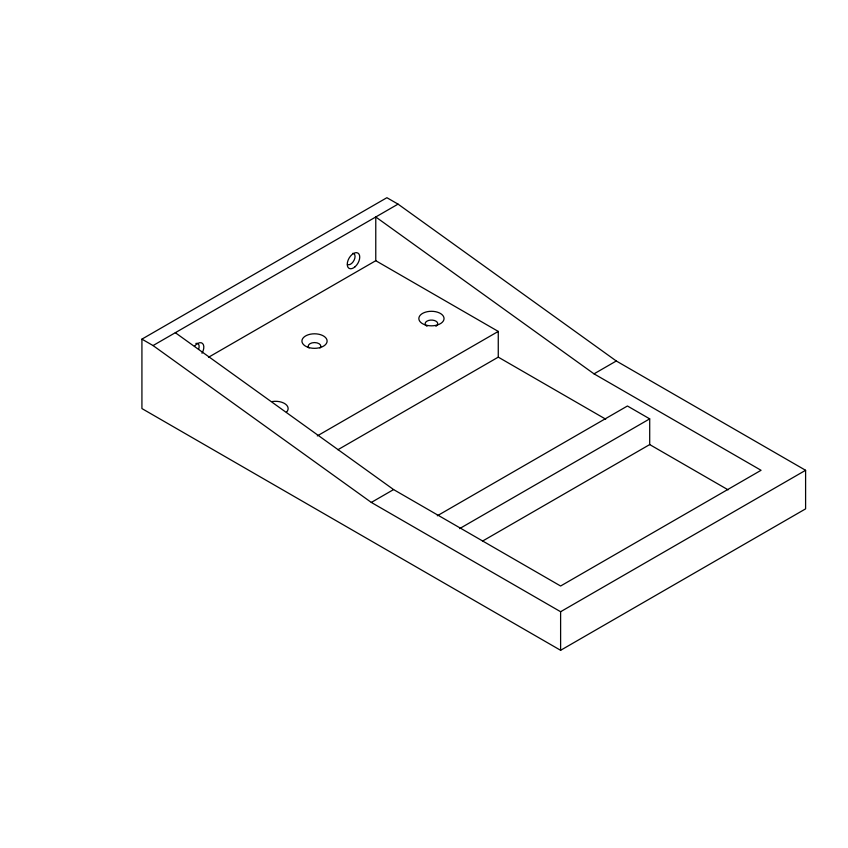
<?xml version="1.0" encoding="UTF-8"?>
<svg xmlns="http://www.w3.org/2000/svg" width="848" height="848" viewBox="0 0 848 848"><rect width="100%" height="100%" fill="white"/><g stroke="black" fill="none" stroke-linecap="round" stroke-linejoin="round"><path stroke-width="1.27" d="M141.923 339.136L386.9 197.701L398.041 204.124L616.295 360.994L805.6 470.29L805.6 508.864L560.613 650.299L141.923 408.566L141.923 339.136L153.053 345.56L371.318 502.429L560.613 611.726L805.6 470.29M153.053 345.56L398.041 204.124M208.544 357.252L375.77 260.707L498.264 331.42L498.264 357.135L337.907 449.716M317.29 435.904L498.264 331.42M371.318 502.429L393.589 489.572L560.613 586.01L761.059 470.29L594.024 373.851L375.77 216.982L375.77 260.707M594.024 373.851L616.295 360.994M437.303 515.775L627.435 406.001L649.706 418.859L649.706 444.575L482.48 541.119M459.574 528.633L649.706 418.859M498.264 357.135L605.716 419.177M649.706 444.575L728.103 489.837M175.324 332.702L393.589 489.572M560.613 611.726L560.613 650.299M352.832 253.287A6.296 3.636 -60 0 1 354.135 260.124A6.296 3.636 -60 0 1 347.447 264.481M194.478 346.27A8.819 5.088 -60 0 1 202.545 343.472A8.819 5.088 -60 0 1 202.004 353.256M195.856 343.408A6.296 3.636 -60 0 1 198.559 349.387M272.282 401.549A12.603 7.272 0 0 1 285.543 404.146A12.603 7.272 0 0 1 286.454 412.202M426.989 326.279A6.296 3.636 0 0 1 426.989 321.138A6.296 3.636 0 0 1 435.904 321.138A6.296 3.636 0 0 1 435.904 326.279M309.064 348.03A6.296 3.636 0 0 1 314.523 342.571A6.296 3.636 0 0 1 319.972 348.03M355.111 266.728A8.819 5.088 -60 0 0 357.909 253.064A8.819 5.088 -60 0 0 347.468 262.318A8.819 5.088 -60 0 0 355.111 266.728M425.145 324.858A12.603 7.272 0 0 0 444.045 318.562A12.603 7.272 0 0 0 425.145 312.265A12.603 7.272 0 0 0 425.145 324.858M308.227 347.362A12.603 7.272 0 0 0 327.116 341.066A12.603 7.272 0 0 0 308.227 334.769A12.603 7.272 0 0 0 308.227 347.362"/></g></svg>
